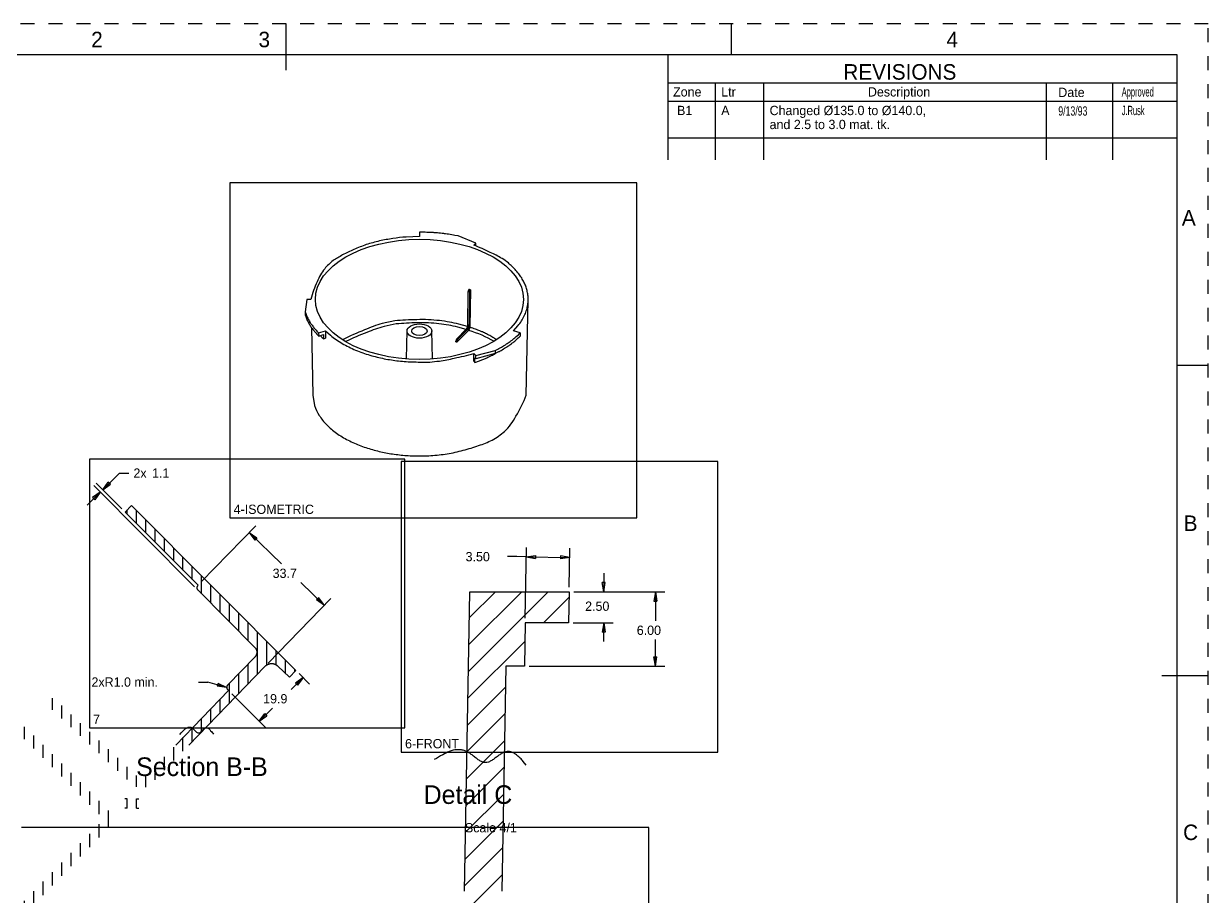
# Model space of a CAD drawing. Extents: x -192 to 594, y -98 to 420.
# Drawn here: x 212.5 to 594, y 138.9 to 420 of the extents above; entities that cross this region are included whole.
import ezdxf
from ezdxf.enums import TextEntityAlignment as Align

# ---------------------------------------------------------------- set-up
doc = ezdxf.new("R2010")
doc.units = 0
doc.linetypes.add('LONG_DASH', pattern=[9, 4.5, -4.5])
for name, color, linetype in [('1', 7, 'CONTINUOUS'), ('250', 7, 'CONTINUOUS'), ('V4L0', 7, 'CONTINUOUS'), ('V4L204', 7, 'CONTINUOUS'), ('V5L0', 7, 'CONTINUOUS'), ('V6L0', 7, 'CONTINUOUS'), ('V6L1', 7, 'CONTINUOUS'), ('V6L204', 7, 'CONTINUOUS'), ('V6L208', 7, 'CONTINUOUS'), ('V7L0', 7, 'CONTINUOUS'), ('V7L1', 7, 'CONTINUOUS'), ('V7L204', 7, 'CONTINUOUS'), ('V7L208', 7, 'CONTINUOUS')]:
    doc.layers.add(name, color=color, linetype=linetype)
doc.dimstyles.new('DSTYLE12', dxfattribs={"dimtxt": 3, "dimasz": 3, "dimexe": 3, "dimexo": 1.5, "dimgap": 1.5, "dimtad": 0, "dimtih": 1, "dimtoh": 1, "dimdec": 4, "dimlfac": 0.25, "dimrnd": 0.01, "dimzin": 7, "dimdsep": 46, "dimcen": 0, "dimadec": 0, "dimazin": 0, "dimtp": 1, "dimtm": 1, "dimtfac": 1, "dimtdec": 4, "dimtofl": 0, "dimtmove": 0, "dimatfit": 3, "dimfxl": 1, "dimtolj": 1, "dimtzin": 0, "dimarcsym": 0})
doc.dimstyles.new('DSTYLE13', dxfattribs={"dimtxt": 3, "dimasz": 3, "dimexe": 3, "dimexo": 1.5, "dimgap": 1.5, "dimtad": 0, "dimtih": 1, "dimtoh": 1, "dimdec": 4, "dimrnd": 0.1, "dimzin": 7, "dimdsep": 46, "dimcen": 0, "dimse1": 1, "dimadec": 0, "dimazin": 0, "dimtp": 1, "dimtm": 1, "dimtfac": 1, "dimtdec": 4, "dimtofl": 0, "dimtmove": 0, "dimatfit": 3, "dimfxl": 1, "dimtolj": 1, "dimtzin": 0, "dimarcsym": 0})
doc.dimstyles.new('DSTYLE14', dxfattribs={"dimtxt": 3, "dimasz": 3, "dimexe": 3, "dimexo": 1.5, "dimgap": 1.5, "dimtad": 0, "dimtih": 1, "dimtoh": 1, "dimdec": 4, "dimrnd": 0.1, "dimzin": 7, "dimdsep": 46, "dimcen": 0, "dimadec": 0, "dimazin": 0, "dimtp": 1, "dimtm": 1, "dimtfac": 1, "dimtdec": 4, "dimtofl": 0, "dimtmove": 0, "dimatfit": 3, "dimfxl": 1, "dimtolj": 1, "dimtzin": 0, "dimarcsym": 0})

# ---------------------------------------------------------------- blocks, each defined once
blk = doc.blocks.new('*E344')
at = {"layer": 'V0L204', "color": 2, "linetype": 'CONTINUOUS'}
blk.add_circle((0, 0), 1, dxfattribs=at)
blk = doc.blocks.new('*E345')
at = {"layer": 'V0L204', "color": 2, "linetype": 'CONTINUOUS'}
blk.add_circle((0, 0), 1, dxfattribs=at)
blk = doc.blocks.new('*E346')
at = {"layer": 'V0L204', "color": 2, "linetype": 'CONTINUOUS'}
blk.add_circle((0, 0), 1, dxfattribs=at)
blk = doc.blocks.new('*E425', base_point=(339.96285, 304.15202))
at = {"layer": 'V0L204', "color": 2, "linetype": 'CONTINUOUS'}
blk.add_arc((339.96285, 304.15202), 33.49977, 44.324545, 61.732135, dxfattribs=at)
blk = doc.blocks.new('*D700')
at = {"layer": 'V6L1', "color": 4, "linetype": 'CONTINUOUS'}
for p, q in [((371.31376, 248.29071), (368.31376, 248.29071)), ((374.35629, 248.2376), (371.31376, 248.29071)), ((374.01105, 228.45862), (374.40865, 251.23715)), ((374.35629, 248.2376), (377.36452, 248.68317)), ((374.35629, 248.2376), (377.34714, 247.68732)), ((374.35629, 248.2376), (388.35111, 247.99332)), ((377.36452, 248.68317), (377.34714, 247.68732)), ((385.36026, 248.5436), (385.34288, 247.54776)), ((388.35111, 247.99332), (385.34288, 247.54776)), ((388.35111, 247.99332), (385.36026, 248.5436)), ((388.18468, 238.45862), (388.40347, 250.99287))]:
    blk.add_line(p, q, dxfattribs=at)
blk.add_text('3.50', height=3, dxfattribs=at).set_placement((354.81376, 246.79071))
blk = doc.blocks.new('*D701')
at = {"layer": 'V6L1', "color": 4, "linetype": 'CONTINUOUS'}
for p, q in [((399.31426, 242.95885), (399.31426, 236.95885)), ((389.6585, 236.95885), (402.31426, 236.95885)), ((399.31426, 236.95885), (398.81626, 239.95885)), ((399.81226, 239.95885), (398.81626, 239.95885)), ((399.31426, 236.95885), (399.81226, 239.95885)), ((399.31426, 236.95885), (399.31426, 236.95885)), ((389.48395, 226.95885), (402.31426, 226.95885)), ((399.31426, 226.95885), (398.81626, 223.95885)), ((399.31426, 226.95885), (399.81226, 223.95885)), ((399.31426, 220.95885), (399.31426, 226.95885)), ((399.81226, 223.95885), (398.81626, 223.95885))]:
    blk.add_line(p, q, dxfattribs=at)
blk.add_text('2.50', height=3, dxfattribs=at).set_placement((393.31426, 230.82709))
blk = doc.blocks.new('*D702')
at = {"layer": 'V6L1', "color": 4, "linetype": 'CONTINUOUS'}
for p, q in [((389.6585, 236.95885), (418.94344, 236.95885)), ((415.94344, 236.95885), (415.44544, 233.95885)), ((415.94344, 236.95885), (416.44144, 233.95885)), ((415.94344, 236.95885), (415.94344, 227.56977)), ((415.94344, 236.95885), (415.94344, 236.95885)), ((415.44544, 233.95885), (416.44144, 233.95885)), ((415.94344, 212.95885), (415.94344, 221.56977)), ((415.94344, 212.95885), (415.44544, 215.95885)), ((415.44544, 215.95885), (416.44144, 215.95885)), ((415.94344, 212.95885), (416.44144, 215.95885)), ((375.2405, 212.95885), (418.94344, 212.95885))]:
    blk.add_line(p, q, dxfattribs=at)
blk.add_text('6.00', height=3, dxfattribs=at).set_placement((409.94344, 223.06977))
blk = doc.blocks.new('*D704')
at = {"layer": 'V7L1', "color": 4, "linetype": 'CONTINUOUS'}
for p, q in [((268.83893, 207.88645), (271.83893, 207.88645)), ((277.87169, 206.1611), (271.83893, 207.88645)), ((275.12427, 207.46482), (274.85039, 206.50722)), ((277.87169, 206.1611), (274.85039, 206.50722)), ((277.87169, 206.1611), (275.12427, 207.46482))]:
    blk.add_line(p, q, dxfattribs=at)
blk.add_text('2xR1.0 min.', height=3, dxfattribs=at).set_placement((234.33893, 206.38645))
blk = doc.blocks.new('*D706')
at = {"layer": 'V7L1', "color": 4, "linetype": 'CONTINUOUS'}
for p, q in [((237.96703, 269.85056), (243.34636, 275.20706)), ((243.34636, 275.20706), (246.34636, 275.20706)), ((267.50044, 238.61296), (235.06109, 271.1906)), ((244.07781, 263.71373), (235.85023, 271.97639)), ((237.96703, 269.85056), (239.74147, 272.32025)), ((237.96703, 269.85056), (240.44425, 271.61448)), ((240.44425, 271.61448), (239.74147, 272.32025)), ((232.92624, 264.83117), (237.17789, 269.06478)), ((237.17789, 269.06478), (234.70068, 267.30086)), ((235.40346, 266.59509), (234.70068, 267.30086)), ((237.17789, 269.06478), (235.40346, 266.59509))]:
    blk.add_line(p, q, dxfattribs=at)
for s, p in [('2x', (247.84636, 273.70706)), ('1.1', (253.84636, 273.70706))]:
    blk.add_text(s, height=3, dxfattribs=at).set_placement(p)
blk = doc.blocks.new('*D707')
at = {"layer": 'V7L1', "color": 4, "linetype": 'CONTINUOUS'}
for p, q in [((269.68666, 240.12124), (287.22832, 258.20901)), ((285.13976, 256.05543), (287.64004, 254.32436)), ((285.13976, 256.05543), (286.94664, 253.60938)), ((285.13976, 256.05543), (295.58242, 245.92806)), ((287.64004, 254.32436), (286.94664, 253.60938)), ((309.32549, 232.59992), (301.76921, 239.92806)), ((291.21612, 213.92676), (311.41405, 234.7535)), ((307.51861, 235.04598), (306.82521, 234.33099)), ((309.32549, 232.59992), (306.82521, 234.33099)), ((309.32549, 232.59992), (307.51861, 235.04598)), ((309.32549, 232.59992), (309.32549, 232.59992))]:
    blk.add_line(p, q, dxfattribs=at)
blk.add_text('33.7', height=3, dxfattribs=at).set_placement((292.67581, 241.42806))
blk = doc.blocks.new('*D708')
at = {"layer": 'V7L1', "color": 4, "linetype": 'CONTINUOUS'}
for p, q in [((301.21164, 210.58803), (304.58638, 207.19891)), ((302.46958, 209.32474), (298.63519, 205.50662)), ((302.46958, 209.32474), (299.99236, 207.56082)), ((299.99236, 207.56082), (300.69514, 206.85504)), ((302.46958, 209.32474), (300.69514, 206.85504)), ((302.46958, 209.32474), (302.46958, 209.32474)), ((279.56788, 204.07081), (290.45988, 193.13238)), ((288.34308, 195.2582), (292.60961, 199.50662)), ((288.34308, 195.2582), (290.11752, 197.7279)), ((288.34308, 195.2582), (290.8203, 197.02212)), ((290.11752, 197.7279), (290.8203, 197.02212))]:
    blk.add_line(p, q, dxfattribs=at)
blk.add_text('19.9', height=3, dxfattribs=at).set_placement((289.6224, 201.00662))
blk = doc.blocks.new('*TX646')
at = {"layer": 'V0L1', "color": 4, "linetype": 'CONTINUOUS'}
for s, p in [('Changed %%c135.0 to %%c140.0,', (0, 0)), ('and 2.5 to 3.0 mat. tk.', (0, -4.5))]:
    blk.add_text(s, height=3, dxfattribs=at).set_placement(p)
blk = doc.blocks.new('*XH32')
at = {"layer": 'V0L208', "color": 2, "linetype": 'CONTINUOUS'}
for p, q in [((-1.615, 68.389), (4.801, 74.805)), ((-1.577, 70.548), (2.68, 74.805)), ((-1.539, 72.707), (0.558, 74.805)), ((4.422, 72.305), (6.49, 74.372)), ((-1.652, 66.23), (2.928, 70.811)), ((-1.69, 64.071), (1.364, 67.125)), ((-1.728, 61.912), (1.326, 64.966)), ((-1.765, 59.753), (1.288, 62.807)), ((-1.803, 57.594), (1.251, 60.648)), ((-1.841, 55.435), (1.213, 58.489)), ((-1.879, 53.276), (1.175, 56.33)), ((-1.916, 51.117), (1.138, 54.171)), ((-1.954, 48.958), (1.1, 52.012))]:
    blk.add_line(p, q, dxfattribs=at)
blk = doc.blocks.new('*XH33')
at = {"layer": 'V0L208', "color": 2, "linetype": 'CONTINUOUS'}
for p, q in [((-54, 50.33), (-54, 51.7)), ((-51, 47.32), (-51, 51.57)), ((-48, 44.31), (-48, 48.56)), ((-45, 41.29), (-45, 45.54)), ((-42, 38.28), (-42, 42.53)), ((-39, 35.27), (-39, 39.52)), ((-36, 32.25), (-36, 36.51)), ((-33, 29.24), (-33, 33.49)), ((-30, 24.65), (-30, 30.48)), ((-27, 21.64), (-27, 27.47)), ((-24, 18.63), (-24, 24.46)), ((-21, 15.61), (-21, 21.44)), ((-18, 12.6), (-18, 18.43)), ((-15, 9.59), (-15, 15.42)), ((-12, -1.24), (-12, 12.4)), ((-9, 1.69), (-9, 9.39)), ((-6, 1.72), (-6, 6.38)), ((-15, -4.33), (-15, 2.1)), ((-3, -0.97), (-3, 3.37)), ((0, -0.35), (0, 0.35)), ((-18, -7.42), (-18, -1)), ((-21, -10.52), (-21, -4.09)), ((-78, -12.67), (-78, -8.96)), ((-75, -15.48), (-75, -11.37)), ((-24, -13.61), (-24, -9.3)), ((-72, -18.29), (-72, -14.18)), ((-27, -16.7), (-27, -12.39)), ((-87, -22.19), (-87, -18.24)), ((-69, -21.1), (-69, -16.99)), ((-33, -22.89), (-33, -18.58)), ((-30, -19.8), (-30, -15.49)), ((-84, -25.2), (-84, -20.95)), ((-66, -23.91), (-66, -19.8)), ((-63, -26.72), (-63, -22.61)), ((-36, -25.98), (-36, -21.67)), ((-81, -28.21), (-81, -23.96)), ((-60, -29.53), (-60, -25.42)), ((-39, -29.08), (-39, -24.77)), ((-78, -31.22), (-78, -26.97)), ((-75, -34.24), (-75, -29.99)), ((-57, -32.34), (-57, -28.23)), ((-42, -32.17), (-42, -27.86)), ((-72, -37.25), (-72, -33)), ((-54, -35.15), (-54, -31.04)), ((-51, -37.5), (-51, -33.85)), ((-48, -37.59), (-48, -34.05)), ((-45, -35.26), (-45, -30.95)), ((-69, -40.26), (-69, -36.01)), ((-66, -43.28), (-66, -39.02)), ((-63, -46.29), (-63, -42.04)), ((-60, -50.68), (-60, -45.1)), ((-150, -50.88), (-150, -47.29)), ((-147, -52.25), (-147, -46.09)), ((-144, -53.01), (-144, -48.9)), ((-63, -53.82), (-63, -49.51)), ((-141, -55.82), (-141, -51.7)), ((-66, -56.92), (-66, -52.61)), ((-138, -58.62), (-138, -54.51)), ((-69, -60.01), (-69, -55.7)), ((-135, -61.43), (-135, -57.32)), ((-132, -64.24), (-132, -60.13)), ((-72, -63.1), (-72, -58.79)), ((-129, -67.05), (-129, -62.94)), ((-75, -66.2), (-75, -61.89)), ((-126, -69.86), (-126, -65.75)), ((-123, -72.67), (-123, -67.57)), ((-81, -72.38), (-81, -68.07)), ((-78, -69.29), (-78, -64.98)), ((-120, -75.48), (-120, -69.85)), ((-84, -75.48), (-84, -71.17)), ((-117, -78.29), (-117, -72.66)), ((-114, -81.1), (-114, -75.46)), ((-87, -78.57), (-87, -74.26)), ((-111, -83.91), (-111, -78.27)), ((-93, -84.76), (-93, -78.33)), ((-90, -81.66), (-90, -76.31)), ((-108, -86.72), (-108, -81.08)), ((-105, -89.53), (-105, -83.89)), ((-96, -87.85), (-96, -81.42)), ((-102, -92.34), (-102, -86.29)), ((-99, -95.15), (-99, -84.52)), ((-96, -97.96), (-96, -93.66))]:
    blk.add_line(p, q, dxfattribs=at)

msp = doc.modelspace()

# ---------------------------------------------------------------- linework, layer by layer
at = {"layer": '1', "color": 4, "linetype": 'CONTINUOUS'}
for p, q in [((420.06889, 376.11095), (420.06889, 409.98891)), ((420.06889, 400.93675), (583.99469, 400.93675)), ((435.32649, 376.11095), (435.32649, 400.93675)), ((450.88366, 376.11095), (450.88366, 400.93675)), ((541.84812, 376.11095), (541.84812, 400.93675)), ((563.23923, 376.11095), (563.23923, 400.93675)), ((420.06889, 395.01733), (583.99469, 395.01733)), ((420.06889, 383.1785), (583.99469, 383.1785))]:
    msp.add_line(p, q, dxfattribs=at)
at = {"layer": '1', "color": 2, "linetype": 'CONTINUOUS'}
for points in [[(262.83208, 190.95778), (263.2589, 191.49064, -0.011353048), (263.68116, 191.97137, -0.011665255), (264.09867, 192.39951, -0.014742718), (264.51155, 192.76551, -0.022635152), (264.91951, 193.0526, -0.032203491), (265.32269, 193.25454, -0.043933096), (265.72081, 193.35794, -0.05938778), (266.114, 193.35275, -0.075281103), (266.50197, 193.22246, -0.071519032), (266.88493, 192.97647, -0.053888043), (267.2628, 192.62725, -0.02959408), (267.63621, 192.23523, -0.0041204723), (268.00546, 191.86699, 0.017537861), (268.37091, 191.59014, 0.055385085), (268.73276, 191.47232, 0.10656432), (269.09243, 191.53243, 0.12870525), (269.45098, 191.78041, 0.076001225), (269.8078, 192.14318, 0.026062546), (270.16387, 192.53984, -0.0039320576), (270.52961, 192.87883, -0.045407019), (270.90977, 193.08321, -0.068057368), (271.2701, 193.17992, -0.048810553), (271.5991, 193.1711, -0.11993992), (272.03239, 192.90456, -0.10575468), (272.71265, 192.20959, -0.031574587), (273.61136, 191.1249, -0.014732568)], [(374.36889, 181.10333), (373.3932, 182.31824, 0.018453529), (372.41201, 183.3672, 0.019793869), (371.42528, 184.24876, 0.025535186), (370.43198, 184.93247, 0.039479553), (369.43022, 185.36114, 0.058261076), (368.41864, 185.4949, 0.079713222), (367.39569, 185.28735, 0.074437481), (366.36348, 184.80072, 0.048327668), (365.32429, 184.10362, 0.024535913), (364.28255, 183.32946, 0.000802073), (363.24295, 182.61832, -0.020875096), (362.21044, 182.11452, -0.055945075), (361.18964, 181.95705, -0.085353983), (360.17971, 182.14911, -0.084414908), (359.17836, 182.67747, -0.05572659), (358.17671, 183.41116, -0.021191865), (357.16622, 184.21826, -0.0005602332), (356.14648, 184.97313, 0.019687483), (355.11247, 185.56105, 0.038135126), (354.03618, 185.93552, 0.053912188), (352.9066, 186.06805, 0.045847009), (351.83128, 186.0514, 0.022493575), (350.8472, 185.92744, 0.043290748), (349.5409, 185.47589, 0.048353996), (347.47658, 184.44667, 0.01925446), (344.74156, 182.89475, 0.01005939)]]:
    msp.add_lwpolyline(points, format="xyb", dxfattribs=at)
at = {"layer": '250', "color": 2, "linetype": 'LONG_DASH'}
for p, q in [((593.99998, 419.99421), (0, 419.99421)), ((593.99998, 0), (593.99998, 419.99421))]:
    msp.add_line(p, q, dxfattribs=at)
at = {"layer": '250', "color": 150, "linetype": 'CONTINUOUS'}
for p, q in [((296.99999, 404.99812), (296.99999, 419.99421)), ((440.49731, 409.98891), (440.49731, 419.99421)), ((583.99469, 409.98891), (10.005336, 409.98891)), ((583.99469, 10.005336), (583.99469, 409.98891)), ((583.99469, 310.00444), (593.99998, 310.00444)), ((579.00327, 209.99742), (593.99998, 209.99742))]:
    msp.add_line(p, q, dxfattribs=at)
at = {"layer": 'V4L0', "color": 3, "linetype": 'CONTINUOUS'}
for p, q in [((409.98913, 368.66739), (278.92174, 368.66739)), ((278.92174, 368.66739), (278.92174, 260.84348)), ((409.98913, 260.84348), (409.98913, 368.66739)), ((278.92174, 260.84348), (409.98913, 260.84348))]:
    msp.add_line(p, q, dxfattribs=at)
at = {"layer": 'V4L204', "color": 2, "linetype": 'CONTINUOUS'}
for p, q in [((339.96285, 352.83293), (339.96285, 351.38956)), ((358.08785, 349.3073), (352.39598, 351.60832)), ((357.46285, 348.6823), (358.08785, 349.3073)), ((358.08785, 348.46894), (358.08785, 349.3073)), ((355.53573, 322.87235), (355.64689, 333.71366)), ((355.89349, 334.37157), (355.92039, 334.3988)), ((355.92003, 334.36307), (355.92039, 334.3988)), ((356.06055, 333.57854), (355.94591, 322.73836)), ((356.34416, 334.26237), (356.21666, 322.20687)), ((356.34416, 334.26237), (356.31488, 334.23392)), ((303.71285, 331.1823), (303.10902, 327.18039)), ((304.96285, 331.1823), (303.71285, 331.1823)), ((374.30566, 300.3189), (374.9598, 330.91514)), ((303.10902, 327.18039), (303.11608, 326.20652)), ((305.15345, 322.14254), (305.62003, 300.31893)), ((307.48689, 320.35698), (309.65196, 321.07867)), ((309.65196, 321.07867), (309.69731, 318.64429)), ((335.77026, 311.99326), (335.96292, 321.0046)), ((344.15543, 311.99326), (343.96277, 321.00459)), ((351.92985, 318.31434), (355.05099, 321.56522)), ((355.8417, 321.23023), (351.97495, 317.36347)), ((355.44598, 321.43619), (352.22705, 318.21726)), ((372.4388, 320.35698), (370.27374, 321.07867)), ((307.48689, 320.35698), (307.50579, 319.34266)), ((307.50579, 319.34266), (309.02123, 319.84781)), ((309.02123, 319.84781), (309.04769, 318.42775)), ((309.04769, 318.42775), (309.69731, 318.64429)), ((351.68541, 317.45805), (351.68749, 317.66078)), ((351.68541, 317.45805), (351.83442, 317.61326)), ((351.97709, 317.56618), (351.97495, 317.36347)), ((372.4388, 320.35698), (372.4199, 319.34266)), ((357.43666, 311.25899), (357.46285, 313.6823)), ((357.46285, 313.6823), (358.08785, 313.0573)), ((358.08785, 313.0573), (364.38531, 314.75272)), ((364.31168, 313.71227), (358.08785, 312.03668)), ((358.08785, 312.03668), (358.08785, 313.0573)), ((364.38531, 314.75272), (364.31168, 313.71227)), ((357.43666, 311.25899), (357.81172, 310.88393)), ((357.81172, 310.88393), (357.82699, 312.29753)), ((357.82699, 312.29753), (358.08785, 312.03668))]:
    msp.add_line(p, q, dxfattribs=at)
for points in [[(339.96285, 351.38956), (335.70416, 351.24619, 0.020074925), (331.42102, 350.77853, 0.017930147), (327.09501, 349.98221, 0.01908866), (322.84639, 348.80829, 0.025633903), (318.83525, 347.21952, 0.023867904), (315.21411, 345.47099, 0.013292026), (312.12082, 343.66827, 0.035983996), (309.43373, 341.06449, 0.078849449), (307.04615, 336.84587, 0.054258818), (304.96285, 331.1823, 0.03178291)], [(352.39598, 351.60832), (351.38905, 351.80297, 0.0044110703), (350.37667, 351.98135, 0.0040079562), (349.36175, 352.14277, 0.0043369724), (348.32292, 352.28806, 0.0051197531), (347.2532, 352.41643, 0.0038804669), (346.2446, 352.527, 0.0013888093), (345.32937, 352.61852, 0.0053580684), (344.15178, 352.69743, 0.0090988653), (342.33814, 352.76907, 0.0044568178), (339.96285, 352.83293, 0.0023669012)], [(370.27374, 321.07867), (371.67782, 322.6472, 0.023878304), (372.83144, 324.23834, 0.028369825), (373.72326, 325.856, 0.03123895), (374.37004, 327.47891, 0.032082075), (374.77112, 329.08335, 0.033273291), (374.95103, 330.65722, 0.033209908), (374.91777, 332.18738, 0.032696745), (374.69866, 333.66043, 0.031256649), (374.30657, 335.06305, 0.029191327), (373.77025, 336.41232, 0.024283942), (373.08854, 337.73097, 0.026111403), (372.19107, 339.06353, 0.03136723), (371.02667, 340.4326, 0.020156192), (369.80877, 341.73724, 0.0041830692), (368.59711, 342.92652, 0.030176781), (366.55313, 344.32202, 0.045492039), (362.77987, 346.26275, 0.01817103), (357.46285, 348.6823, 0.0083920929)], [(355.89349, 334.37157), (355.86397, 334.33879, 0.026234863), (355.83421, 334.29922, 0.019015184), (355.80409, 334.25264, 0.016805879), (355.77442, 334.1989, 0.018501261), (355.74631, 334.13834, 0.013948162), (355.72087, 334.07726, 0.0068656648), (355.69907, 334.01877, 0.016559919), (355.67992, 333.94677, 0.027940972), (355.6625, 333.8439, 0.016404729), (355.64689, 333.71366, 0.0094117464)], [(356.06055, 333.57854), (356.02619, 333.58997, 0.0002540967), (355.99189, 333.60135, 0.0002322449), (355.95779, 333.61262, 0.000254773), (355.92312, 333.62404, 0.0003046668), (355.8876, 333.63569, 0.0002312158), (355.85423, 333.64662, 0.000079307), (355.82405, 333.65648, 0.0003253904), (355.78523, 333.66908, 0.0005589062), (355.72535, 333.68841, 0.0002728267), (355.64689, 333.71366, 0.0001444716)], [(356.31488, 334.23392), (356.27987, 334.24557, 0.0002540967), (356.24494, 334.25716, 0.0002322449), (356.2102, 334.26864, 0.000254773), (356.17488, 334.28028, 0.0003046668), (356.13869, 334.29215, 0.0002312158), (356.1047, 334.30328, 0.000079307), (356.07396, 334.31332, 0.0003253904), (356.03441, 334.32616, 0.0005589062), (355.97342, 334.34584, 0.0002728267), (355.89349, 334.37157, 0.0001444716)], [(356.31488, 334.23392), (356.28443, 334.20145, 0.026567472), (356.25374, 334.16218, 0.019354961), (356.22268, 334.11591, 0.017169553), (356.19208, 334.06247, 0.018962501), (356.16309, 334.0022, 0.014335163), (356.13685, 333.94138, 0.0070655514), (356.11437, 333.88311, 0.017060376), (356.09462, 333.81131, 0.02884071), (356.07665, 333.70862, 0.016945685), (356.06055, 333.57854, 0.009721398)], [(303.10902, 327.18039), (303.32061, 326.58008, 0.011425881), (303.55928, 325.98518, 0.010284908), (303.82462, 325.39749, 0.010991246), (304.12606, 324.80591, 0.012750058), (304.46827, 324.20735, 0.0094537326), (304.80658, 323.64822, 0.003339833), (305.12679, 323.14525, 0.012722789), (305.59696, 322.5175, 0.020590632), (306.3958, 321.57561, 0.0096109762), (307.48689, 320.35698, 0.0049845669)], [(303.11608, 326.20652), (303.32674, 325.60265, 0.011513399), (303.56483, 325.0042, 0.010363323), (303.82995, 324.41298, 0.011074395), (304.13156, 323.81783, 0.012846349), (304.47436, 323.21567, 0.0095245462), (304.81345, 322.65315, 0.0033652358), (305.13453, 322.14715, 0.012815624), (305.60656, 321.51568, 0.020734749), (306.40919, 320.5683, 0.0096755061), (307.50579, 319.34266, 0.0050171739)], [(355.47837, 322.4414), (352.67449, 323.21536, 0.018883753), (349.64346, 323.84268, 0.014376051), (346.37967, 324.32692, 0.014768906), (342.86644, 324.60814, 0.019235187), (339.12283, 324.62792, 0.014865854), (335.4631, 324.50393, 0.0054285404), (332.03808, 324.25508, 0.021621927), (327.95574, 323.37426, 0.041736631), (322.26637, 321.31069, 0.02333738), (315.15873, 318.18242, 0.012505217)], [(309.65196, 321.07867), (311.30271, 319.59236, 0.021440368), (313.11261, 318.21998, 0.021235296), (315.09319, 316.96524, 0.019387897), (317.20418, 315.83039, 0.017043874), (319.41029, 314.82763, 0.015494625), (321.68114, 313.95074, 0.014062561), (323.99301, 313.20229, 0.012970215), (326.31214, 312.57532, 0.012011166), (328.61212, 312.07006, 0.011166018), (330.90418, 311.66358, 0.0094476191), (333.22301, 311.34512, 0.010501768), (335.67059, 311.12757, 0.013402921), (338.30639, 311.02523, 0.009355265), (340.8723, 310.98186, 0.0020234172), (343.26205, 310.99305, 0.015220659), (346.37729, 311.31729, 0.028182361), (351.17501, 312.23356, 0.013671727), (357.46285, 313.6823, 0.0068722876)], [(354.98815, 321.49977), (352.28853, 322.23691, 0.018462793), (349.37573, 322.83555, 0.014092042), (346.24492, 323.29892, 0.01451562), (342.87752, 323.57119, 0.018897971), (339.2897, 323.59801, 0.014562609), (335.78474, 323.49036, 0.005227537), (332.50585, 323.26603, 0.021218406), (328.5767, 322.4466, 0.040810687), (323.06476, 320.51261, 0.022627261), (316.15555, 317.57535, 0.012086063)], [(355.05099, 321.56522), (355.10943, 321.63178, 0.025224787), (355.16818, 321.71149, 0.018426178), (355.2275, 321.80478, 0.016393123), (355.2858, 321.91195, 0.018114752), (355.34095, 322.03223, 0.01369373), (355.3908, 322.15328, 0.0067117241), (355.43348, 322.26897, 0.01635532), (355.47098, 322.4113, 0.027695537), (355.50511, 322.61474, 0.016238994), (355.53573, 322.87235, 0.0093120906)], [(355.44598, 321.43619), (355.50625, 321.50216, 0.025564114), (355.56685, 321.58127, 0.018765307), (355.62803, 321.67395, 0.01675418), (355.68815, 321.78052, 0.018571186), (355.74502, 321.90024, 0.014076024), (355.79644, 322.02078, 0.0069079687), (355.84046, 322.13603, 0.016851042), (355.87913, 322.27797, 0.02858833), (355.91433, 322.48107, 0.016774528), (355.94591, 322.73836, 0.0096184167)], [(355.94591, 322.73836), (355.91183, 322.7497, 0.0002540967), (355.87783, 322.76098, 0.0002322449), (355.84401, 322.77216, 0.000254773), (355.80963, 322.78348, 0.0003046668), (355.77441, 322.79504, 0.0002312158), (355.74132, 322.80587, 0.000079307), (355.7114, 322.81565, 0.0003253904), (355.6729, 322.82815, 0.0005589062), (355.61353, 322.84731, 0.0002728267), (355.53573, 322.87235, 0.0001444716)], [(355.8417, 321.23023), (355.86606, 321.25591, 0.012084545), (355.89012, 321.28374, 0.011270483), (355.91388, 321.31382, 0.010331965), (355.93727, 321.34593, 0.009482275), (355.9602, 321.38001, 0.0088022564), (355.98262, 321.41588, 0.0082661822), (356.00444, 321.4535, 0.0078173221), (356.02563, 321.49271, 0.0074794386), (356.04609, 321.53344, 0.00716722), (356.06578, 321.57551, 0.006914993), (356.0846, 321.61885, 0.0068049621), (356.10254, 321.66338, 0.0068343393), (356.11949, 321.70907, 0.0065717504), (356.13537, 321.75543, 0.0061818218), (356.15003, 321.80213, 0.006775143), (356.16342, 321.84965, 0.008127111), (356.17538, 321.89788, 0.0064141542), (356.18577, 321.94307, 0.0022971062), (356.19448, 321.98389, 0.0090734131), (356.20223, 322.03453, 0.017001121), (356.20965, 322.10983, 0.009059909), (356.21666, 322.20687, 0.0049644658)], [(364.76696, 318.18242), (364.1703, 318.5653, 0.0064509193), (363.55417, 318.94042, 0.0055774321), (362.92032, 319.30666, 0.0059709731), (362.25208, 319.66991, 0.007125315), (361.54251, 320.03129, 0.005215306), (360.86322, 320.36601, 0.0016189077), (360.23809, 320.66466, 0.0073073087), (359.39116, 321.02393, 0.012124208), (358.03115, 321.54457, 0.0056290089), (356.21666, 322.20687, 0.0028845442)], [(308.03181, 319.518), (308.11251, 319.4254, 0.0015588617), (308.19368, 319.33335, 0.0014220939), (308.27506, 319.24216, 0.0015521404), (308.35857, 319.14985, 0.0018420472), (308.44493, 319.05573, 0.0013918539), (308.52646, 318.96752, 0.0004811518), (308.60052, 318.88792, 0.001942251), (308.69729, 318.78637, 0.0033013983), (308.84846, 318.63087, 0.0016010662), (309.04769, 318.42775, 0.0008459999)], [(351.97495, 317.36347), (351.95089, 317.37147, 0.0002540967), (351.92689, 317.37944, 0.0002322449), (351.90302, 317.38733, 0.000254773), (351.87875, 317.39532, 0.0003046668), (351.85389, 317.40348, 0.0002312158), (351.83053, 317.41112, 0.000079307), (351.80941, 317.41803, 0.0003253904), (351.78224, 317.42685, 0.0005589062), (351.74033, 317.44037, 0.0002728267), (351.68541, 317.45805, 0.0001444716)], [(351.92985, 318.31434), (351.90064, 318.28106, 0.025224787), (351.87126, 318.2412, 0.018426178), (351.8416, 318.19456, 0.016393123), (351.81245, 318.14098, 0.018114752), (351.78488, 318.08083, 0.01369373), (351.75995, 318.02031, 0.0067117241), (351.73861, 317.96247, 0.01635532), (351.71986, 317.8913, 0.027695537), (351.70279, 317.78958, 0.016238994), (351.68749, 317.66078, 0.0093120906)], [(351.97709, 317.56618), (351.95303, 317.57418, 0.0002540967), (351.92902, 317.58215, 0.0002322449), (351.90515, 317.59004, 0.000254773), (351.88087, 317.59803, 0.0003046668), (351.85601, 317.60619, 0.0002312158), (351.83265, 317.61384, 0.000079307), (351.81152, 317.62075, 0.0003253904), (351.78434, 317.62957, 0.0005589062), (351.74242, 317.64309, 0.0002728267), (351.68749, 317.66078, 0.0001444716)], [(352.22705, 318.21726), (352.19692, 318.18428, 0.025564114), (352.16662, 318.14472, 0.018765307), (352.13603, 318.09838, 0.01675418), (352.10597, 318.0451, 0.018571186), (352.07753, 317.98524, 0.014076024), (352.05183, 317.92497, 0.0069079687), (352.02982, 317.86734, 0.016851042), (352.01048, 317.79637, 0.02858833), (351.99288, 317.69482, 0.016774528), (351.97709, 317.56618, 0.0096184167)], [(364.31168, 313.71227), (365.11292, 314.11973, 0.0058415169), (365.8923, 314.53821, 0.0055060578), (366.64729, 314.96662, 0.0061838663), (367.3899, 315.41526, 0.0076134563), (368.12243, 315.88802, 0.0060298289), (368.79727, 316.33911, 0.0022087187), (369.39629, 316.75292, 0.0087016126), (370.1081, 317.30506, 0.015859366), (371.12869, 318.18069, 0.0082548113), (372.4199, 319.34266, 0.0045052552)], [(364.38531, 314.75272), (365.18076, 315.15886, 0.0058163657), (365.95452, 315.57586, 0.0054820791), (366.70411, 316.00261, 0.006156477), (367.44145, 316.44938, 0.0075782547), (368.16886, 316.92005, 0.0060006332), (368.83903, 317.36907, 0.0021973943), (369.43393, 317.78092, 0.0086581614), (370.14108, 318.33027, 0.015774715), (371.15536, 319.20127, 0.0082078148), (372.4388, 320.35698, 0.004478984)], [(357.81172, 310.88393), (358.39261, 311.082, 0.0033521294), (358.96653, 311.28585, 0.0030844002), (359.53163, 311.49486, 0.0034307226), (360.09898, 311.71453, 0.0042013004), (360.67189, 311.9471, 0.0032477162), (361.20631, 312.16935, 0.0011107409), (361.68644, 312.37354, 0.0046778183), (362.28586, 312.64956, 0.008333886), (363.18613, 313.09226, 0.0041888239), (364.35139, 313.68258, 0.0022421697)], [(305.62003, 300.31893), (306.2108, 296.96274, 0.065041014), (307.68092, 293.79399, 0.064971711), (310.08816, 290.80347, 0.052574231), (313.24995, 288.09999, 0.042993929), (317.00152, 285.82502, 0.035625373), (321.10049, 283.99241, 0.028376293), (325.35384, 282.62065, 0.024722973), (329.67698, 281.64446, 0.020939821), (334.0594, 281.02914, 0.020033123), (338.66456, 280.7485, 0.019390176), (343.65025, 280.83756, 0.020227069), (348.85939, 281.41113, 0.026637607), (354.0736, 282.57496, 0.023989111), (359.00838, 284.0624, 0.013629846), (363.41107, 285.78435, 0.03641103), (367.37825, 288.61929, 0.082929473), (371.01069, 293.53321, 0.061451256), (374.30566, 300.3189, 0.035834614)]]:
    msp.add_lwpolyline(points, format="xyb", dxfattribs=at)
at = {"layer": 'V5L0', "color": 3, "linetype": 'CONTINUOUS'}
for p, q in [((413.85986, 161.01124), (211.82672, 161.01124)), ((413.85986, 33.27457), (413.85986, 161.01124))]:
    msp.add_line(p, q, dxfattribs=at)
at = {"layer": 'V6L0', "color": 3, "linetype": 'CONTINUOUS'}
for p, q in [((436.0713, 278.92174), (334.11863, 278.92174)), ((334.11863, 278.92174), (334.11863, 185.33341)), ((436.0713, 185.33341), (436.0713, 278.92174)), ((334.11863, 185.33341), (436.0713, 185.33341))]:
    msp.add_line(p, q, dxfattribs=at)
at = {"layer": 'V6L204', "color": 2, "linetype": 'CONTINUOUS'}
for p, q in [((354.47393, 140.55478), (356.15667, 236.95885)), ((356.15667, 236.95885), (388.1585, 236.95885)), ((388.1585, 236.95885), (387.98395, 226.95885)), ((373.98487, 226.95885), (373.7405, 212.95885)), ((387.98395, 226.95885), (373.98487, 226.95885)), ((367.73958, 212.95885), (366.47576, 140.55468)), ((373.7405, 212.95885), (367.73958, 212.95885))]:
    msp.add_line(p, q, dxfattribs=at)
at = {"layer": 'V7L0', "color": 3, "linetype": 'CONTINUOUS'}
for p, q in [((335.20061, 279.67248), (233.64721, 279.67248)), ((233.64721, 279.67248), (233.64721, 193.16206)), ((335.20061, 193.16206), (335.20061, 279.67248)), ((233.64721, 193.16206), (335.20061, 193.16206))]:
    msp.add_line(p, q, dxfattribs=at)
at = {"layer": 'V7L1', "color": 4, "linetype": 'CONTINUOUS'}
for p, q in [((245.80654, 170.21378), (245.05654, 170.21378)), ((245.80654, 170.21378), (245.05654, 170.21378)), ((245.80654, 170.21378), (245.05654, 170.21378)), ((245.80654, 170.21378), (245.05654, 170.21378)), ((245.80654, 167.21378), (245.80654, 170.21378)), ((245.80654, 167.21378), (245.80654, 170.21378)), ((245.80654, 167.21378), (245.80654, 170.21378)), ((245.80654, 167.21378), (245.80654, 170.21378)), ((248.80654, 167.21378), (248.80654, 170.21378)), ((248.80654, 170.21378), (249.55654, 170.21378)), ((248.80654, 167.21378), (248.80654, 170.21378)), ((248.80654, 170.21378), (249.55654, 170.21378)), ((248.80654, 167.21378), (248.80654, 170.21378)), ((248.80654, 170.21378), (249.55654, 170.21378)), ((248.80654, 167.21378), (248.80654, 170.21378)), ((248.80654, 170.21378), (249.55654, 170.21378)), ((245.80654, 167.21378), (245.05654, 167.21378)), ((245.80654, 167.21378), (245.05654, 167.21378)), ((245.80654, 167.21378), (245.05654, 167.21378)), ((245.80654, 167.21378), (245.05654, 167.21378)), ((248.80654, 167.21378), (249.55654, 167.21378)), ((248.80654, 167.21378), (249.55654, 167.21378)), ((248.80654, 167.21378), (249.55654, 167.21378)), ((248.80654, 167.21378), (249.55654, 167.21378))]:
    msp.add_line(p, q, dxfattribs=at)
at = {"layer": 'V7L204', "color": 2, "linetype": 'CONTINUOUS'}
for p, q in [((245.13621, 262.65082), (247.22509, 264.80473)), ((247.22509, 264.80473), (300.15324, 211.65095)), ((268.64238, 239.04445), (245.13621, 262.65082)), ((287.09927, 218.93058), (268.55884, 237.55005)), ((268.56187, 238.96428), (268.64238, 239.04445)), ((278.15356, 206.88372), (287.11774, 216.12697)), ((290.17184, 212.84997), (265.64454, 187.55909)), ((298.06436, 209.49704), (294.37608, 212.95111)), ((300.15324, 211.65095), (298.06436, 209.49704)), ((261.46549, 187.55912), (278.50948, 205.13372)), ((278.50948, 205.13372), (278.16278, 205.4819))]:
    msp.add_line(p, q, dxfattribs=at)
for points in [[(268.56187, 238.96428), (268.51687, 238.91635, 0.015776178), (268.47534, 238.86612, 0.016163691), (268.43741, 238.81347, 0.016219556), (268.40301, 238.75868, 0.016094107), (268.37239, 238.70191, 0.01606669), (268.34546, 238.64342, 0.016053232), (268.32245, 238.58331, 0.016067791), (268.30328, 238.52182, 0.016117277), (268.28819, 238.45909, 0.016100815), (268.27707, 238.39536, 0.016051455), (268.27016, 238.3308, 0.016232529), (268.26742, 238.2655, 0.016626906), (268.26912, 238.19959, 0.01618731), (268.27492, 238.13372, 0.015308948), (268.28493, 238.06842, 0.016765781), (268.29984, 238.00319, 0.019910019), (268.32003, 237.93826, 0.015406493), (268.34148, 237.87803, 0.0054393076), (268.36295, 237.82416, 0.021159589), (268.39905, 237.75976, 0.036936175), (268.46543, 237.66725, 0.018037124), (268.55884, 237.55005, 0.0094217217)], [(287.11774, 216.12697), (287.20605, 216.22442, 0.015955492), (287.28744, 216.32658, 0.016259232), (287.36165, 216.4337, 0.016280546), (287.42878, 216.54519, 0.016194253), (287.4883, 216.66076, 0.016167755), (287.54033, 216.77986, 0.016144553), (287.5844, 216.90225, 0.016202825), (287.62065, 217.02759, 0.016323776), (287.64857, 217.15564, 0.016230868), (287.66831, 217.28542, 0.016170148), (287.67936, 217.41597, 0.016252458), (287.68198, 217.5464, 0.016425641), (287.6759, 217.67584, 0.016047325), (287.66207, 217.80348, 0.014942487), (287.64048, 217.92886, 0.01631565), (287.60973, 218.05382, 0.019372043), (287.56901, 218.1786, 0.014795014), (287.52613, 218.29455, 0.0050974241), (287.48348, 218.3983, 0.020657042), (287.41241, 218.52282, 0.036040008), (287.28222, 218.70249, 0.017493264), (287.09927, 218.93058, 0.0091069677)], [(294.37608, 212.95111), (294.26634, 213.04882, 0.01184228), (294.15282, 213.14068, 0.012055696), (294.03532, 213.22648, 0.012092494), (293.91427, 213.30636, 0.012009802), (293.78982, 213.37995, 0.011987646), (293.66234, 213.44744, 0.011972952), (293.53191, 213.50848, 0.011964924), (293.39888, 213.56326, 0.011955014), (293.26339, 213.61144, 0.011954666), (293.12576, 213.65319, 0.011959114), (292.98613, 213.68816, 0.011969228), (292.84481, 213.71655, 0.011992812), (292.70197, 213.73799, 0.012003806), (292.5579, 213.75269, 0.012025779), (292.4128, 213.76029, 0.012061197), (292.26688, 213.76097, 0.012125087), (292.1203, 213.75435, 0.012101799), (291.97359, 213.74071, 0.012105193), (291.82736, 213.71973, 0.012183955), (291.68234, 213.6917, 0.012427255), (291.53943, 213.65646, 0.012160862), (291.39931, 213.61496, 0.011302994), (291.26238, 213.56724, 0.012376405), (291.1264, 213.51149, 0.01473034), (290.99095, 213.44681, 0.01122758), (290.8654, 213.38227, 0.003864382), (290.75329, 213.32072, 0.015734666), (290.61811, 213.22829, 0.027302764), (290.42181, 213.06892, 0.013300684), (290.17184, 212.84997, 0.0069779884)], [(278.15356, 206.88372), (278.10989, 206.83557, 0.015609219), (278.06964, 206.78523, 0.015985519), (278.03294, 206.73257, 0.016039686), (277.99973, 206.67788, 0.015917179), (277.97024, 206.62131, 0.015890173), (277.94439, 206.5631, 0.015876839), (277.9224, 206.50336, 0.015890526), (277.90418, 206.44232, 0.015937762), (277.88996, 206.38011, 0.015922021), (277.87963, 206.31697, 0.015874103), (277.87343, 206.25307, 0.016049093), (277.87132, 206.18849, 0.01643403), (277.87355, 206.12337, 0.016007916), (277.87978, 206.05832, 0.015136991), (277.89013, 205.99383, 0.016569973), (277.90527, 205.9294, 0.019689686), (277.92559, 205.86527, 0.015240291), (277.94709, 205.80581, 0.0053806789), (277.96857, 205.75263, 0.02092927), (278.00446, 205.68905, 0.036522351), (278.07027, 205.59767, 0.017838542), (278.16278, 205.4819, 0.0093220179)]]:
    msp.add_lwpolyline(points, format="xyb", dxfattribs=at)

# ---------------------------------------------------------------- block references
at = {"layer": '1'}
msp.add_blockref('*TX646', (452.71402, 390.53001), dxfattribs=at)
at = {"layer": 'V4L204', "color": 2}
for name, p, xscale, yscale, zscale in [('*E344', (339.96285, 331.1823), 33.499772, 19.341102, 33.499772), ('*E346', (339.96285, 320.97609), 4.0002289, 2.3095332, 4.0002289), ('*E345', (339.96285, 320.97609), 2.5000004, 1.4433759, 2.5000004)]:
    msp.add_blockref(name, p, dxfattribs=dict(at, xscale=xscale, yscale=yscale, zscale=zscale))
at = {"layer": 'V4L204', "color": 2, "yscale": 0.57735027}
msp.add_blockref('*E425', (339.96285, 304.15202), dxfattribs=at)
at = {"layer": 'V6L208', "xscale": 4, "yscale": 4, "zscale": 4}
msp.add_blockref('*XH32', (362.16754, -62.259595), dxfattribs=at)
at = {"layer": 'V7L208'}
msp.add_blockref('*XH33', (299.80654, 211.64633), dxfattribs=at)

# ---------------------------------------------------------------- texts
at = {"layer": '1', "color": 4, "linetype": 'CONTINUOUS'}
for s, height, p in [('REVISIONS', 5, (476.45439, 401.9542)), ('Zone', 3, (421.63715, 396.52763)), ('Ltr', 3, (437.14223, 396.52763)), ('Description', 3, (484.38148, 396.52763)), ('Date', 3, (545.69171, 396.37023)), ('B1', 3, (422.91243, 390.53001)), ('A', 3, (437.14223, 390.53001)), ('Section B-B', 6, (248.72198, 177.60452)), ('Detail C', 6, (341.31203, 168.61471)), ('Scale 4/1', 3, (354.59992, 159.46038))]:
    msp.add_text(s, height=height, dxfattribs=at).set_placement(p)
for s, width, p in [('Approved', 0.6, (566.11861, 396.52763)), ('9/13/93', 0.7, (545.69171, 390.37261)), ('J.Rusk', 0.6, (566.11861, 390.53001))]:
    msp.add_text(s, height=3, dxfattribs=dict(at, width=width)).set_placement(p)
at = {"layer": '250', "color": 5, "linetype": 'CONTINUOUS'}
for s, height, p in [('1                             2                           3', 5.0002998, (234.2487, 414.90251)), ('4', 5.0003, (511.55931, 414.90251)), ('A', 5.0003, (587.71312, 357.47099)), ('B', 5.0003, (588.29868, 259.05639)), ('C', 5.0003, (588.29868, 159.4706))]:
    msp.add_text(s, height=height, dxfattribs=at).set_placement(p, align=Align.MIDDLE_CENTER)
at = {"layer": 'V4L0', "color": 230, "linetype": 'CONTINUOUS'}
msp.add_text('4-ISOMETRIC', height=3, dxfattribs=at).set_placement((280.12174, 262.04348))
at = {"layer": 'V6L0', "color": 230, "linetype": 'CONTINUOUS'}
msp.add_text('6-FRONT', height=3, dxfattribs=at).set_placement((335.31863, 186.53341))
at = {"layer": 'V7L0', "color": 230, "linetype": 'CONTINUOUS'}
msp.add_text('7', height=3, dxfattribs=at).set_placement((234.84721, 194.36206))

# ---------------------------------------------------------------- dimensions: what is measured, and where the dimension line sits
at = {"layer": 'V6L1', "color": 4, "linetype": 'CONTINUOUS'}
for base, p2, angle, picture, middle in [((374.35629, 248.2376), (373.98487, 226.95885), 179, '*D700', (360.81376, 248.29071)), ((399.31426, 226.95885), (387.98395, 226.95885), 270, '*D701', (399.31426, 232.32709)), ((415.94344, 212.95885), (373.7405, 212.95885), 270, '*D702', (415.94344, 224.56977))]:
    dim = msp.add_linear_dim(base=base, p1=(388.1585, 236.95885), p2=p2, angle=angle, dimstyle='DSTYLE12', dxfattribs=at)
    dim.commit()
    dim.dimension.update_dxf_attribs({"geometry": picture, "text_midpoint": middle, "dimtype": 128})
at = {"layer": 'V7L1', "color": 4, "linetype": 'CONTINUOUS'}
dim = msp.add_linear_dim(base=(237.17789, 269.06478), p1=(245.13621, 262.65082), p2=(268.55884, 237.55005), angle=224.87813, text='2x<>', dimstyle='DSTYLE14', dxfattribs=at)
dim.commit()
dim.dimension.update_dxf_attribs({"geometry": '*D706', "text_midpoint": (255.34636, 275.20706), "dimtype": 128})
for base, p1, p2, angle, picture, middle in [((285.13976, 256.05543), (290.17184, 212.84997), (268.64238, 239.04445), 135.87813, '*D707', (298.67581, 242.92806)), ((288.34308, 195.2582), (300.15324, 211.65095), (278.50948, 205.13372), 224.87813, '*D708', (295.6224, 202.50662))]:
    dim = msp.add_linear_dim(base=base, p1=p1, p2=p2, angle=angle, dimstyle='DSTYLE14', dxfattribs=at)
    dim.commit()
    dim.dimension.update_dxf_attribs({"geometry": picture, "text_midpoint": middle, "dimtype": 128})
dim = msp.add_radius_dim(center=(277.87169, 206.1611), mpoint=(277.87159, 206.16113), text='2xR1.0 min.', dimstyle='DSTYLE13', dxfattribs=at)
dim.commit()
dim.dimension.update_dxf_attribs({"geometry": '*D704', "text_midpoint": (250.83893, 207.88645)})

doc.saveas('drawing.dxf')
